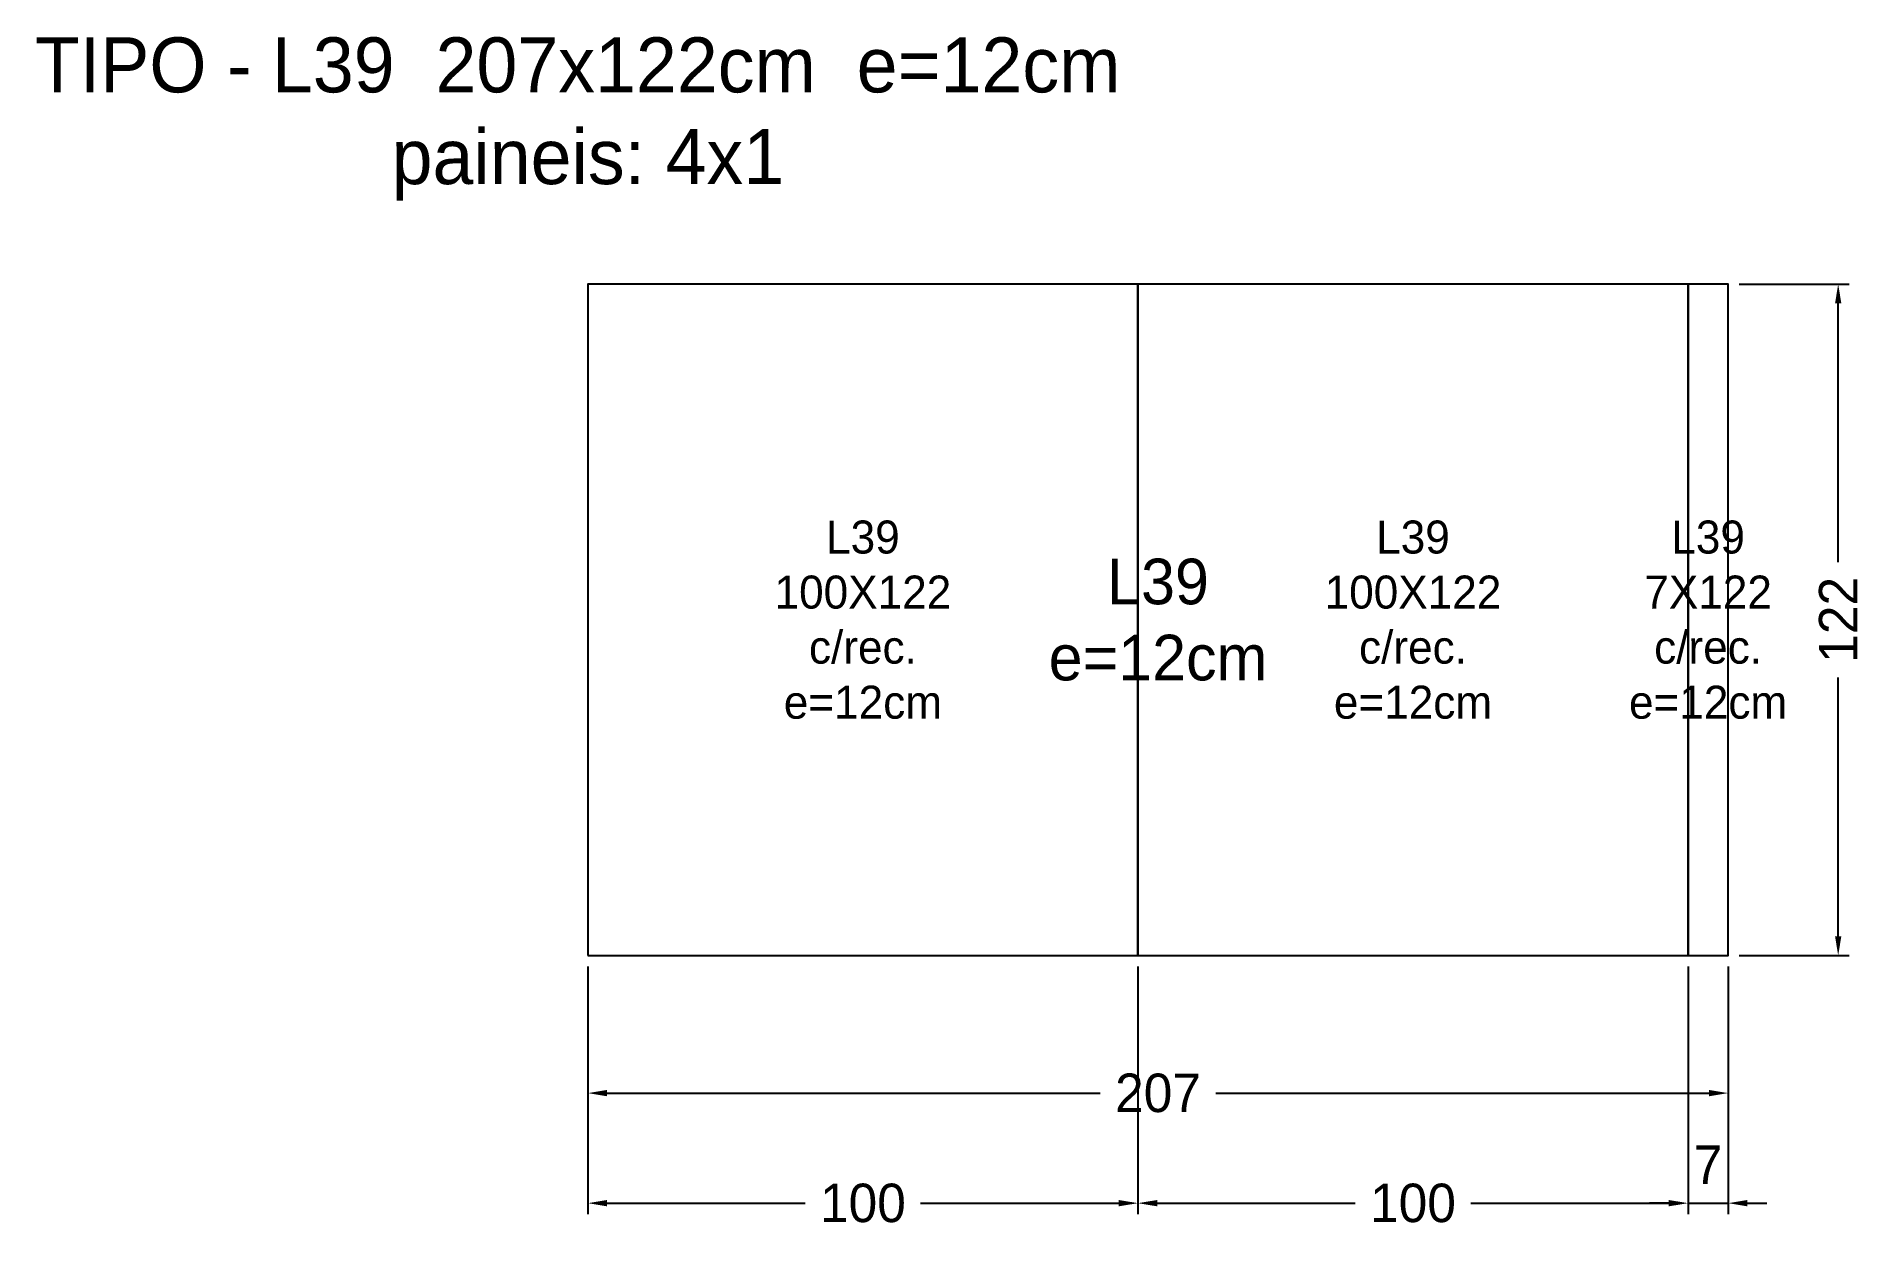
# Model space of a CAD drawing. Header units: metres. Extents: x -100 to 232, y -50 to 167.
import ezdxf

# ---------------------------------------------------------------- set-up
doc = ezdxf.new("R2010")
doc.units = ezdxf.units.M
for name, color, linetype in [('AUX00', 2, 'Continuous'), ('Contorno', 7, 'Continuous'), ('COTA', 3, 'Continuous'), ('NOMENCLATURA', 2, 'Continuous'), ('Paineis', 3, 'Continuous'), ('Texto Secao', 2, 'Continuous')]:
    doc.layers.add(name, color=color, linetype=linetype)
doc.dimstyles.new('COTA_LJ', dxfattribs={"dimtxt": 7, "dimasz": 3.5, "dimexe": 2, "dimexo": 2, "dimgap": 1.5, "dimtad": 1, "dimdec": 1, "dimcen": 2.5, "dimclrd": 3, "dimclre": 3, "dimclrt": 3, "dimazin": 3, "dimtfac": 1, "dimtmove": 0, "dimatfit": 3})

# ---------------------------------------------------------------- blocks, each defined once
blk = doc.blocks.new('_CLOSEDFILLED')
at = {"color": 0, "linetype": 'BYBLOCK'}
blk.add_solid([(-1, 0.164), (0, 0), (-1, -0.164)], dxfattribs=at)
blk = doc.blocks.new('*D1')
at = {"color": 3}
for p, q in [((0, -2), (0, -27)), ((207.3, -2), (207.3, -27)), ((3.5, -25), (93.15, -25)), ((114.15, -25), (203.8, -25))]:
    blk.add_line(p, q, dxfattribs=at)
at = {"layer": 'Defpoints'}
for p in [(0, 0), (207.3, 0), (0, -25)]:
    blk.add_point(p, dxfattribs=at)
at = {"layer": 'COTA', "color": 3, "xscale": 3.5, "yscale": 3.5, "rotation": 180}
blk.add_blockref('_CLOSEDFILLED', (0, -25), dxfattribs=at)
at = {"layer": 'COTA', "color": 3, "xscale": 3.5, "yscale": 3.5}
blk.add_blockref('_CLOSEDFILLED', (207.3, -25), dxfattribs=at)
at = {"layer": 'COTA', "color": 3, "insert": (103.65, -25), "char_height": 7, "attachment_point": 5}
blk.add_mtext('207', dxfattribs=at)
blk = doc.blocks.new('*D2')
at = {"color": 3}
for p, q in [((209.3, 122), (229.3, 122)), ((227.3, 71.5), (227.3, 118.5)), ((227.3, 3.5), (227.3, 50.5)), ((209.3, 0), (229.3, 0))]:
    blk.add_line(p, q, dxfattribs=at)
at = {"layer": 'Defpoints'}
for p in [(207.3, 122), (207.3, 0), (227.3, 0)]:
    blk.add_point(p, dxfattribs=at)
at = {"layer": 'COTA', "color": 3, "xscale": 3.5, "yscale": 3.5}
for p, rotation in [((227.3, 122), 90), ((227.3, 0), 270)]:
    blk.add_blockref('_CLOSEDFILLED', p, dxfattribs=dict(at, rotation=rotation))
at = {"layer": 'COTA', "color": 3, "insert": (227.3, 61), "char_height": 7, "attachment_point": 5, "rotation": 90}
blk.add_mtext('122', dxfattribs=at)
blk = doc.blocks.new('*D3')
at = {"color": 3}
for p, q in [((0, -2), (0, -47)), ((100, -2), (100, -47)), ((3.5, -45), (39.5, -45)), ((60.5, -45), (96.5, -45))]:
    blk.add_line(p, q, dxfattribs=at)
at = {"layer": 'Defpoints'}
for p in [(0, 0), (100, 0), (0, -45)]:
    blk.add_point(p, dxfattribs=at)
at = {"layer": 'COTA', "color": 3, "xscale": 3.5, "yscale": 3.5, "rotation": 180}
blk.add_blockref('_CLOSEDFILLED', (0, -45), dxfattribs=at)
at = {"layer": 'COTA', "color": 3, "xscale": 3.5, "yscale": 3.5}
blk.add_blockref('_CLOSEDFILLED', (100, -45), dxfattribs=at)
at = {"layer": 'COTA', "color": 3, "insert": (50, -45), "char_height": 7, "attachment_point": 5}
blk.add_mtext('100', dxfattribs=at)
blk = doc.blocks.new('*D4')
at = {"color": 3}
for p, q in [((100, -2), (100, -47)), ((200, -2), (200, -47)), ((103.5, -45), (139.5, -45)), ((160.5, -45), (196.5, -45))]:
    blk.add_line(p, q, dxfattribs=at)
at = {"layer": 'Defpoints'}
for p in [(100, 0), (200, 0), (100, -45)]:
    blk.add_point(p, dxfattribs=at)
at = {"layer": 'COTA', "color": 3, "xscale": 3.5, "yscale": 3.5, "rotation": 180}
blk.add_blockref('_CLOSEDFILLED', (100, -45), dxfattribs=at)
at = {"layer": 'COTA', "color": 3, "xscale": 3.5, "yscale": 3.5}
blk.add_blockref('_CLOSEDFILLED', (200, -45), dxfattribs=at)
at = {"layer": 'COTA', "color": 3, "insert": (150, -45), "char_height": 7, "attachment_point": 5}
blk.add_mtext('100', dxfattribs=at)
blk = doc.blocks.new('*D5')
at = {"color": 3}
for p, q in [((200, -2), (200, -47)), ((207.3, -2), (207.3, -47)), ((196.5, -45), (193, -45)), ((200, -45), (207.3, -45)), ((210.8, -45), (214.3, -45))]:
    blk.add_line(p, q, dxfattribs=at)
at = {"layer": 'Defpoints'}
for p in [(200, 0), (207.3, 0), (200, -45)]:
    blk.add_point(p, dxfattribs=at)
at = {"layer": 'COTA', "color": 3, "xscale": 3.5, "yscale": 3.5}
blk.add_blockref('_CLOSEDFILLED', (200, -45), dxfattribs=at)
at = {"layer": 'COTA', "color": 3, "xscale": 3.5, "yscale": 3.5, "rotation": 180}
blk.add_blockref('_CLOSEDFILLED', (207.3, -45), dxfattribs=at)
at = {"layer": 'COTA', "color": 3, "insert": (203.65, -38), "char_height": 7, "attachment_point": 5}
blk.add_mtext('7', dxfattribs=at)

msp = doc.modelspace()

# ---------------------------------------------------------------- linework, layer by layer
at = {"layer": 'Contorno'}
msp.add_lwpolyline([(0, 0), (207.3, 0), (207.3, 122), (0, 122), (0, 0)], close=True, dxfattribs=at)
at = {"layer": 'Paineis'}
for points in [[(0, 0), (100, 0), (100, 122), (0, 122)], [(100, 0), (200, 0), (200, 122), (100, 122)], [(200, 0), (207.3, 0), (207.3, 122), (200, 122)]]:
    msp.add_lwpolyline(points, close=True, dxfattribs=at)

# ---------------------------------------------------------------- texts
at = {"layer": 'AUX00', "char_height": 6, "attachment_point": 5}
for s, insert, width in [('\\pxqc;L39^J100X122^Jc/rec.^Je=12cm', (50, 61), 100), ('\\pxqc;L39^J100X122^Jc/rec.^Je=12cm', (150, 61), 100), ('\\pxqc;L39^J7X122^Jc/rec.^Je=12cm', (203.65, 61), 7.3)]:
    msp.add_mtext(s, dxfattribs=dict(at, insert=insert, width=width))
at = {"layer": 'NOMENCLATURA', "insert": (0, 152), "char_height": 10, "width": 227.3, "attachment_point": 5}
msp.add_mtext('TIPO - L39  207x122cm  e=12cm  paineis: 4x1', dxfattribs=at)
at = {"layer": 'Texto Secao', "insert": (103.65, 61), "char_height": 8.292, "width": 207.3, "attachment_point": 5}
msp.add_mtext('L39\\Pe=12cm', dxfattribs=at)

# ---------------------------------------------------------------- dimensions: what is measured, and where the dimension line sits
at = {"layer": 'COTA'}
dim = msp.add_linear_dim(base=(227.3, 0), p1=(207.3, 0), p2=(207.3, 122), angle=90, dimstyle='COTA_LJ', dxfattribs=at)
dim.commit()
dim.dimension.update_dxf_attribs({"geometry": '*D2', "text_midpoint": (227.3, 61)})
for base, p1, p2, picture, middle in [((0, -25), (0, 0), (207.3, 0), '*D1', (103.65, -25)), ((0, -45), (0, 0), (100, 0), '*D3', (50, -45)), ((100, -45), (100, 0), (200, 0), '*D4', (150, -45)), ((200, -45), (200, 0), (207.3, 0), '*D5', (203.65, -38))]:
    dim = msp.add_linear_dim(base=base, p1=p1, p2=p2, dimstyle='COTA_LJ', dxfattribs=at)
    dim.commit()
    dim.dimension.update_dxf_attribs({"geometry": picture, "text_midpoint": middle})

doc.saveas('drawing.dxf')
